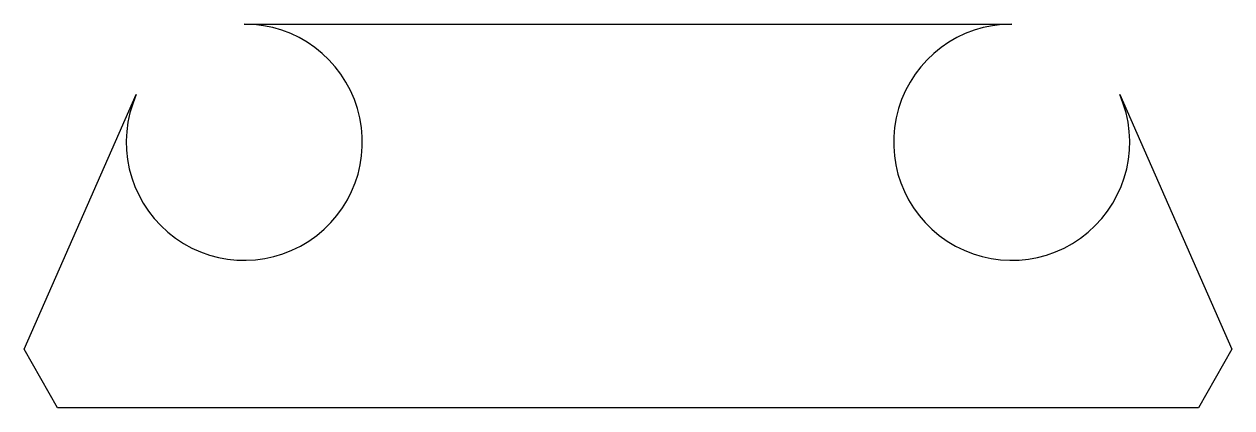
# Model space of a CAD drawing. Header units: metres. Extents: x -22.3 to 22.3, y 0 to 14.2.
import ezdxf

# ---------------------------------------------------------------- set-up
doc = ezdxf.new("R2010")
doc.units = ezdxf.units.M
doc.layers.add('CUT', color=1, linetype='Continuous')

msp = doc.modelspace()

# ---------------------------------------------------------------- linework, layer by layer
at = {"layer": 'CUT'}
for p, q in [((-14.157, 14.16), (14.157, 14.16)), ((-22.28, 2.16), (-18.145, 11.558)), ((18.145, 11.558), (22.28, 2.16)), ((-21.05, 0), (-22.28, 2.16)), ((22.28, 2.16), (21.05, 0)), ((21.05, 0), (-21.05, 0))]:
    msp.add_line(p, q, dxfattribs=at)
for centre, start, end in [((-14.157, 9.803), 156.2505, 90), ((14.157, 9.803), 90, 23.7495)]:
    msp.add_arc(centre, 4.357, start, end, dxfattribs=at)

doc.saveas('drawing.dxf')
